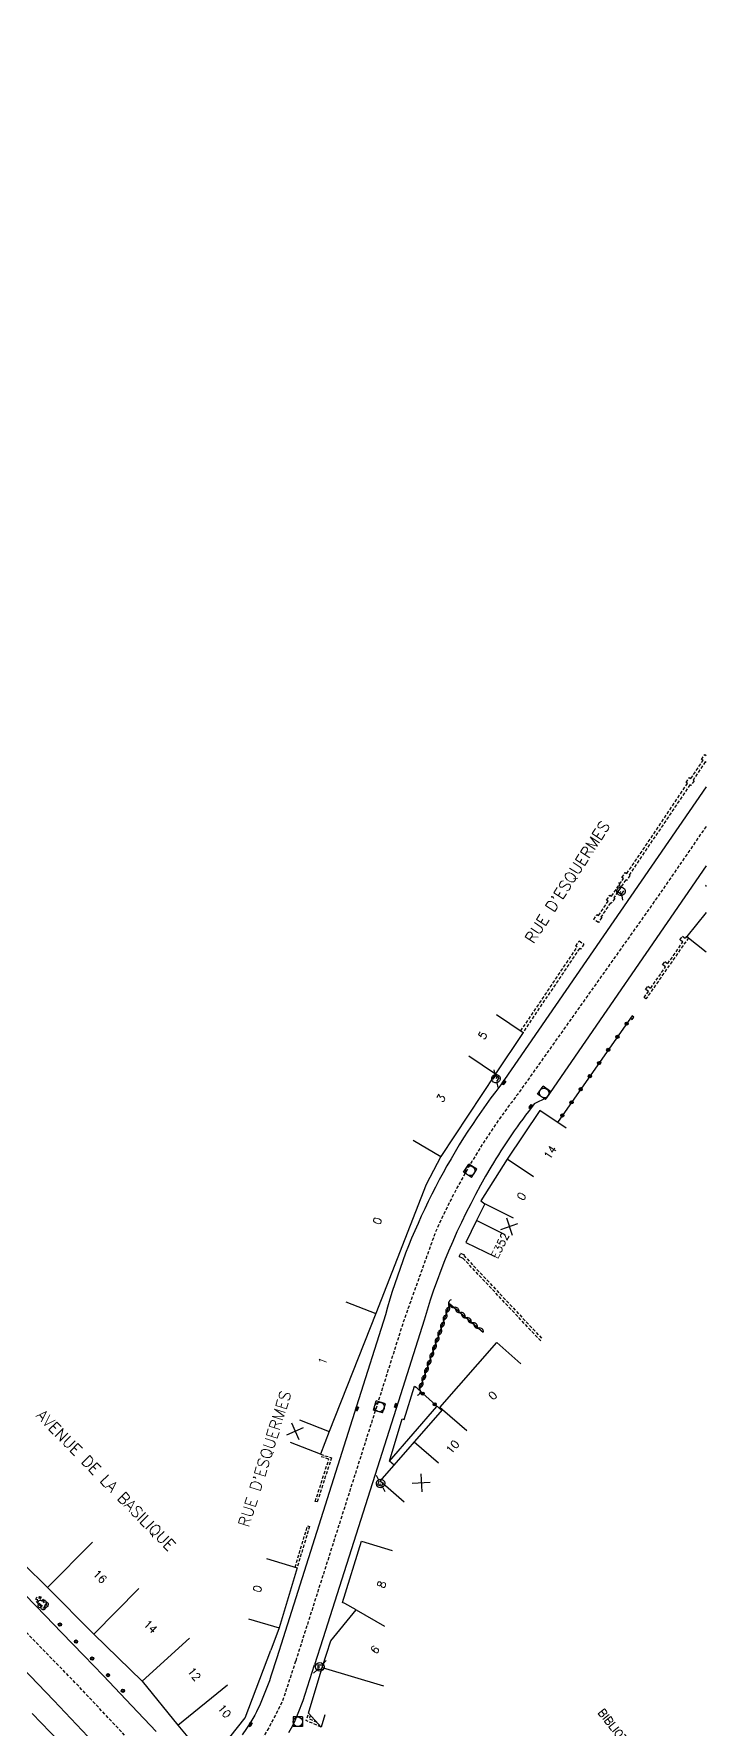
# Model space of a CAD drawing. Header units: millimetres. Extents: x 94999 to 96000, y 132000 to 133001.
# Drawn here: x 95895 to 96000, y 132180.2 to 132445 of the extents above; entities that cross this region are included whole.
import ezdxf
from ezdxf.enums import TextEntityAlignment as Align

# ---------------------------------------------------------------- set-up
doc = ezdxf.new("R2010")
doc.units = ezdxf.units.MM
doc.linetypes.add('DASHED', pattern=[0.75, 0.5, -0.25])
doc.layers.get('0').update_dxf_attribs({"linetype": 'CONTINUOUS'})
for name, color, linetype in [('W0001', 6, 'DASHED'), ('W0008', 7, 'CONTINUOUS'), ('W0100', 7, 'CONTINUOUS'), ('W0112', 1, 'DASHED'), ('W0300', 7, 'CONTINUOUS'), ('W0310', 3, 'CONTINUOUS'), ('W0322', 7, 'CONTINUOUS'), ('W0334', 7, 'CONTINUOUS'), ('W0400', 7, 'CONTINUOUS'), ('W0420', 7, 'CONTINUOUS'), ('W0471', 7, 'CONTINUOUS'), ('W0984', 7, 'CONTINUOUS'), ('W0989', 7, 'CONTINUOUS'), ('W0991', 7, 'CONTINUOUS'), ('W1102', 7, 'CONTINUOUS')]:
    doc.layers.add(name, color=color, linetype=linetype)
doc.styles.get("Standard").update_dxf_attribs({"font": 'romans.shx', "width": 0.85})

# ---------------------------------------------------------------- blocks, each defined once
blk = doc.blocks.new('T420')
for p, q in [((0.75, 0.75), (-0.75, 0.75)), ((-0.75, 0.75), (-0.75, -0.75)), ((0.75, 0.75), (0.75, -0.75)), ((0.75, -0.75), (-0.75, -0.75))]:
    blk.add_line(p, q)
blk.add_ellipse((0, 0), major_axis=(-0.53, 0.53), ratio=1, start_param=3.926991, end_param=10.210176)
blk = doc.blocks.new('T471')
for p, q in [((-0.333334, 0.333334), (-0.333334, -0.333334)), ((-0.333334, 0.333334), (0.333334, 0.333334)), ((-0.333334, 0), (0, 0)), ((0.500001, 0.500001), (1.000002, 1.000002)), ((-0.500001, -0.500001), (-1.000002, -1.000002)), ((-0.333334, -0.333334), (0.333334, -0.333334))]:
    blk.add_line(p, q)
blk.add_ellipse((0, 0), major_axis=(0.471405, 0.471405), ratio=1, start_param=5.4977871438, end_param=11.780972451)
blk = doc.blocks.new('T400')
for p, q in [((-0.15, 0.3), (0.15, 0.3)), ((-0.15, -0.25), (-0.15, 0.3)), ((-0.15, 0.15), (0.15, 0.15)), ((-0.15, 0), (0.15, 0)), ((0.15, 0.3), (0.15, -0.25)), ((-0.15, -0.15), (0.15, -0.15)), ((-0.15, -0.25), (-0.15, -0.3)), ((-0.15, -0.3), (0.15, -0.3)), ((0.15, -0.3), (0.15, -0.25))]:
    blk.add_line(p, q)
blk = doc.blocks.new('t322o')
at = {"color": 0, "linetype": 'Continuous'}
for radius in [0.25, 0.15]:
    blk.add_circle((0, 0), radius, dxfattribs=at)
blk = doc.blocks.new('T300')
for p, q in [((-0.8, 0.51), (-0.86, 0.34)), ((-0.86, 0.34), (-0.86, 0.17)), ((-0.86, 0.17), (-0.74, 0.06)), ((-0.69, 0.63), (-0.8, 0.51)), ((-0.8, -0.06), (-0.74, 0.06)), ((-0.74, 0.06), (-0.69, 0.11)), ((-0.57, 0.69), (-0.69, 0.63)), ((-0.46, 0.69), (-0.57, 0.69)), ((-0.29, 0.63), (-0.46, 0.69)), ((-0.29, 0.63), (-0.17, 0.74)), ((-0.23, 0.57), (-0.29, 0.63)), ((-0.17, 0.74), (-0.06, 0.8)), ((-0.06, 0.8), (0.06, 0.8)), ((0.06, 0.8), (0.23, 0.74)), ((0.23, 0.74), (0.34, 0.63)), ((0.34, 0.63), (0.4, 0.51)), ((0.46, 0.46), (0.34, 0.46)), ((0.4, 0.51), (0.4, 0.46)), ((0.57, 0.4), (0.46, 0.46)), ((0.57, 0.4), (0.69, 0.29)), ((0.69, 0.29), (0.74, 0.17)), ((0.74, 0.06), (0.69, -0.17)), ((0.74, 0.17), (0.74, 0.06)), ((-0.8, -0.17), (-0.8, -0.06)), ((-0.8, -0.23), (-0.8, -0.17)), ((-0.74, -0.34), (-0.8, -0.23)), ((-0.69, -0.4), (-0.74, -0.34)), ((-0.51, -0.46), (-0.69, -0.4)), ((-0.4, -0.46), (-0.51, -0.46)), ((-0.4, -0.46), (-0.34, -0.46)), ((-0.34, -0.46), (-0.34, -0.4)), ((-0.34, -0.51), (-0.34, -0.46)), ((-0.29, -0.63), (-0.34, -0.51)), ((-0.17, -0.74), (-0.29, -0.63)), ((-0.06, -0.8), (-0.17, -0.74)), ((0.06, -0.8), (-0.06, -0.8)), ((0.17, -0.74), (0.06, -0.8)), ((0.23, -0.69), (0.17, -0.74)), ((0.29, -0.46), (0.23, -0.46)), ((0.29, -0.63), (0.23, -0.69)), ((0.46, -0.4), (0.29, -0.46)), ((0.34, -0.51), (0.29, -0.63)), ((0.34, -0.51), (0.34, -0.46)), ((0.57, -0.34), (0.46, -0.4)), ((0.63, -0.29), (0.57, -0.34)), ((0.69, -0.17), (0.63, -0.29))]:
    blk.add_line(p, q)
blk = doc.blocks.new('t310o')
at = {"color": 0, "linetype": 'Continuous'}
for centre, start, end in [((-0.5, 0.38), 216.8699, 323.1304), ((0.5, -0.37), 36.8699, 143.1303)]:
    blk.add_arc(centre, 0.625, start, end, dxfattribs=at)
blk = doc.blocks.new('t991o')
at = {"color": 0, "linetype": 'Continuous'}
for p, q in [((-1, 1), (1, -1)), ((-1, -1), (1, 1))]:
    blk.add_line(p, q, dxfattribs=at)

msp = doc.modelspace()

# ---------------------------------------------------------------- linework, layer by layer
at = {"layer": 'W0001', "flags": 128}
for points in [[(95937.77, 132147.55), (95929.39, 132157.49), (95910.62, 132177.72), (95901.98, 132186.94), (95870.36, 132219.35), (95802.26, 132288.27), (95746.16, 132344.77), (95675.46, 132417.17), (95600.19, 132493.08), (95513.8, 132580.87), (95471.21, 132625.01), (95432, 132665.93), (95397.8, 132701.03), (95367.69, 132733.26), (95355.56, 132744.21), (95331.35, 132763.59), (95326.05, 132775.75), (95311.37, 132792.24), (95305.86, 132796.31), (95287.88, 132814.85)], [(95935.86, 132190.84), (95933.74, 132184.44), (95931.44, 132180.03), (95928.94, 132176.18), (95920.99, 132166.54)]]:
    msp.add_lwpolyline(points, dxfattribs=at)
msp.add_lwpolyline([(96000, 132321.23), (95991.91, 132309.48), (95970.54, 132279.38, 0.062188), (95957.62, 132257.62), (95952.76, 132244.05), (95948.7, 132231.21), (95937.27, 132195.26), (95935.86, 132190.84)], format="xyb", dxfattribs=at)
at = {"layer": 'W0008', "flags": 128}
for points in [[(95672.4, 132411.55), (95696.99, 132386.64), (95700.52, 132386.42), (95701.31, 132385.62), (95701.48, 132382.06), (95723.26, 132359.98), (95726.78, 132359.69), (95727.6, 132358.92), (95727.7, 132355.41), (95754.73, 132328.02), (95758.28, 132327.82), (95759.74, 132326.32), (95759.88, 132322.77), (95762.47, 132320.13), (95776.8, 132305.61), (95778.59, 132306.18), (95790.36, 132294.38), (95805.25, 132279.29), (95842.47, 132241.57), (95867.24, 132216.52), (95876.19, 132207.35), (95888.16, 132195.02), (95898.07, 132184.69), (95908.72, 132173.48)], [(95914.1, 132179.85), (95910.3, 132183.86), (95905.77, 132188.61), (95902.79, 132191.72), (95899.31, 132195.34), (95896.8, 132197.93), (95893.61, 132201.22)], [(95932.92, 132191.4), (95932.01, 132188.54), (95931.76, 132187.81), (95930.96, 132185.68), (95930.32, 132184.13), (95929.75, 132182.92), (95929.48, 132182.41), (95929.2, 132181.92), (95928.7, 132181.13), (95928.19, 132180.36), (95927.49, 132179.37)], [(95934.81, 132179.7), (95935.24, 132180.45), (95935.67, 132181.31), (95936.27, 132182.74), (95937.02, 132184.69), (95937.37, 132185.73), (95938.81, 132190.29)]]:
    msp.add_lwpolyline(points, dxfattribs=at)
at = {"layer": 'W0008'}
for points in [[(96000, 132327.4), (95967.92, 132280.85, 0.098338), (95949.89, 132244.95), (95945.39, 132230.71), (95933.92, 132194.51), (95932.92, 132191.4)], [(96000, 132315.05), (95975.05, 132278.82), (95973.16, 132277.91, 0.032601), (95966.38, 132268.02, 0.062123), (95955.93, 132244.12), (95951.56, 132230.3), (95940.11, 132194.36), (95938.81, 132190.29)]]:
    msp.add_lwpolyline(points, format="xyb", dxfattribs=at)
at = {"layer": 'W0100'}
for points in [[(96000, 132307.8), (95996.98, 132304.06), (96000, 132301.63)], [(95967.25, 132291.83), (95971.41, 132289.04), (95967.09, 132282.6), (95958.57, 132269.67), (95956.28, 132265.28), (95948.39, 132245.15), (95941.13, 132226.72), (95939.73, 132223.17), (95935.08, 132225.01)], [(95978.16, 132274.08), (95974.01, 132276.87), (95968.9, 132269.28), (95964.8, 132262.73), (95965.43, 132262.27), (95964.13, 132259.68), (95962.48, 132256.24), (95966.98, 132254.07)], [(95952.84, 132215.67), (95949.07, 132218.96), (95958.82, 132230.13), (95958.39, 132230.5), (95967.28, 132240.62), (95971.03, 132237.32)], [(95939.99, 132189.86), (95941.35, 132194.05), (95945.34, 132198.86), (95943.57, 132199.87), (95943.21, 132200.04), (95946.16, 132209.61), (95950.94, 132208.13)], [(95931.29, 132206.87), (95936.09, 132205.45), (95933.3, 132196.05), (95931.98, 132192.57)]]:
    msp.add_lwpolyline(points, dxfattribs=at)
at = {"layer": 'W0100', "flags": 128}
for points in [[(95868.22, 132238.02), (95864.58, 132234.6), (95867.52, 132231.48), (95874.86, 132224.23), (95897.08, 132202.36), (95904.36, 132195.09), (95911.9, 132187.71), (95917.45, 132180.86), (95921.36, 132176.16), (95923.21, 132175.96), (95927.98, 132182.02), (95927.98, 132182.02), (95931.98, 132192.57)], [(95940.43, 132182.46), (95939.86, 132180.54), (95937.89, 132182.76), (95939.99, 132189.86)], [(95898.94, 132178.32), (95894.69, 132182.68)]]:
    msp.add_lwpolyline(points, dxfattribs=at)
at = {"layer": 'W0112'}
for points in [[(96000, 132331.2), (95999.87, 132331.29), (95997.97, 132328.47), (95998.12, 132328.37), (95997.61, 132327.61), (95997.46, 132327.71), (95987.96, 132313.62), (95988.1, 132313.54), (95987.58, 132312.77), (95987.45, 132312.86), (95985.58, 132310.09), (95985.72, 132309.99), (95985.18, 132309.21), (95985.05, 132309.3), (95983.55, 132307.08), (95983.69, 132306.99), (95983.18, 132306.22), (95982.44, 132306.71), (95982.95, 132307.48), (95983.2, 132307.31), (95984.7, 132309.54), (95984.45, 132309.71), (95984.98, 132310.49), (95985.23, 132310.32), (95987.1, 132313.09), (95986.84, 132313.27), (95987.36, 132314.03), (95987.62, 132313.86), (95997.11, 132327.95), (95996.87, 132328.11), (95997.39, 132328.87), (95997.62, 132328.71), (95999.52, 132331.52), (95999.28, 132331.69), (95999.78, 132332.44), (96000, 132332.29)], [(95997.25, 132303.84), (95990.6, 132294.29), (95990.31, 132294.49), (95990.98, 132295.45), (95990.53, 132295.77), (95990.89, 132296.28), (95991.34, 132295.96), (95993.66, 132299.3), (95993.21, 132299.62), (95993.56, 132300.11), (95994.01, 132299.8), (95996.37, 132303.18), (95995.92, 132303.5), (95996.31, 132304.07), (95996.77, 132303.76), (95996.98, 132304.06)], [(95971.05, 132289.28), (95979.86, 132302.39), (95979.63, 132302.55), (95980.16, 132303.34), (95980.9, 132302.84), (95980.36, 132302.05), (95980.21, 132302.16), (95971.4, 132289.05)], [(95974.16, 132240.88), (95961.97, 132253.84), (95961.95, 132253.8), (95961.4, 132254.04), (95961.64, 132254.59), (95962.19, 132254.35), (95962.14, 132254.23), (95974.44, 132241.15)], [(95939.73, 132223.17), (95941.47, 132222.64), (95939.24, 132215.72), (95938.94, 132215.82), (95941.06, 132222.43), (95939.64, 132222.86)], [(95935.78, 132205.54), (95937.73, 132212), (95938.04, 132211.91), (95936.09, 132205.45)]]:
    msp.add_lwpolyline(points, dxfattribs=at)
msp.add_lwpolyline([(95988.47, 132291.08), (95988.72, 132291.46), (95988.43, 132291.65), (95988.18, 132291.28)], close=True, dxfattribs=at)
at = {"layer": 'W0112', "flags": 128}
for points in [[(95895.79, 132199.64), (95896.13, 132199.34), (95896.28, 132199.24), (95896.48, 132199.17), (95896.56, 132199.17), (95896.64, 132199.19), (95896.75, 132199.25), (95896.84, 132199.33), (95896.96, 132199.5), (95896.99, 132199.65), (95896.94, 132199.88), (95896.84, 132200.04), (95896.17, 132200.76), (95896.09, 132200.83), (95895.99, 132200.87), (95895.85, 132200.91), (95895.71, 132200.92), (95895.54, 132200.87), (95895.39, 132200.76), (95895.33, 132200.68), (95895.29, 132200.58), (95895.27, 132200.5), (95895.28, 132200.41), (95895.34, 132200.19), (95895.43, 132200.06), (95895.62, 132199.85)], [(95895.93, 132199.77), (95896.26, 132199.49), (95896.36, 132199.42), (95896.52, 132199.37), (95896.56, 132199.37), (95896.7, 132199.47), (95896.78, 132199.59), (95896.79, 132199.64), (95896.75, 132199.81), (95896.69, 132199.91), (95896.03, 132200.62), (95895.93, 132200.68), (95895.72, 132200.72), (95895.62, 132200.69), (95895.54, 132200.63), (95895.48, 132200.52), (95895.47, 132200.45), (95895.53, 132200.27), (95895.58, 132200.19), (95895.77, 132199.98)]]:
    msp.add_lwpolyline(points, close=True, dxfattribs=at)
for points in [[(95939.86, 132180.54), (95937.53, 132181.58), (95937.89, 132182.76)], [(95939.22, 132181.27), (95938.02, 132181.81), (95938.21, 132182.41)]]:
    msp.add_lwpolyline(points, dxfattribs=at)
at = {"layer": 'W0310'}
msp.add_lwpolyline([(95955.26, 132233.36), (95959.97, 132246.67), (95965.19, 132242.26)], dxfattribs=at)
at = {"layer": 'W0322'}
for points in [[(95988.18, 132291.28), (95976.78, 132275)], [(95958.7, 132229.99), (95955.72, 132232.64)]]:
    msp.add_lwpolyline(points, dxfattribs=at)
at = {"layer": 'W0334'}
for points in [[(96000, 132312.06), (95999.92, 132311.96), (96000, 132311.9)], [(95950.51, 132222.12), (95952.53, 132228.69), (95952.82, 132228.59), (95954.45, 132233.79), (95954.72, 132233.64), (95955.72, 132232.64)], [(95951.25, 132221.45), (95950.51, 132222.12), (95957.95, 132230.65)]]:
    msp.add_lwpolyline(points, dxfattribs=at)
at = {"layer": 'W1102'}
for p, q in [((95962.93, 132285.39), (95967.09, 132282.6)), ((95954.25, 132272.21), (95958.57, 132269.67)), ((95973.05, 132266.48), (95968.9, 132269.28)), ((95969.9, 132260.03), (95965.43, 132262.27)), ((95968.61, 132257.44), (95964.13, 132259.68)), ((95943.73, 132246.97), (95948.39, 132245.15)), ((95962.59, 132226.84), (95958.82, 132230.13)), ((95936.48, 132228.55), (95941.13, 132226.72)), ((95958.17, 132221.78), (95954.41, 132225.07)), ((95928.5, 132197.47), (95933.3, 132196.05))]:
    msp.add_line(p, q, dxfattribs=at)
at = {"layer": 'W1102', "flags": 128}
for points in [[(95897.08, 132202.36), (95904.12, 132209.46)], [(95911.38, 132202.21), (95904.36, 132195.09)], [(95945.34, 132198.86), (95949.75, 132196.35)], [(95911.9, 132187.71), (95919.31, 132194.45)], [(95939.99, 132189.86), (95949.58, 132187.03)], [(95917.45, 132180.86), (95925.22, 132187.15)]]:
    msp.add_lwpolyline(points, dxfattribs=at)

# ---------------------------------------------------------------- block references
at = {"layer": 'W0300'}
msp.add_blockref('T300', (95896.44, 132199.66), dxfattribs=at)
at = {"layer": 'W0310'}
for p, rotation in [((95959.43, 132245.15), 70.5419499332206), ((95959.84, 132246.33), 70.5419499332206), ((95960.64, 132246.1), 319.840857752141), ((95961.6, 132245.29), 319.840857752141), ((95958.6, 132242.79), 70.5419499332206), ((95959.01, 132243.97), 70.5419499332206), ((95962.55, 132244.49), 319.840857752141), ((95963.51, 132243.68), 319.840857752141), ((95964.46, 132242.88), 319.840857752141), ((95957.35, 132239.26), 70.5419499332206), ((95957.76, 132240.44), 70.5419499332206), ((95958.18, 132241.61), 70.5419499332206), ((95956.51, 132236.9), 70.5419499332206), ((95956.93, 132238.08), 70.5419499332206), ((95955.68, 132234.54), 70.5419499332206), ((95956.1, 132235.72), 70.5419499332206), ((95955.26, 132233.36), 70.5419499332206)]:
    msp.add_blockref('t310o', p, dxfattribs=dict(at, rotation=rotation))
at = {"layer": 'W0322'}
for p, rotation in [((95987.58, 132290.42), 234.99302107325), ((95986.15, 132288.37), 234.99302107325), ((95984.71, 132286.33), 234.99302107325), ((95983.28, 132284.28), 234.99302107325), ((95980.41, 132280.18), 234.99302107325), ((95981.84, 132282.23), 234.99302107325), ((95978.98, 132278.13), 234.99302107325), ((95977.54, 132276.09), 234.99302107325), ((95955.72, 132232.64), 138.270311542583), ((95957.59, 132230.98), 138.270311542583), ((95899.04, 132196.57), 92.03260951863808), ((95901.56, 132193.92), 92.03260951863808), ((95904.07, 132191.27), 92.03260951863808), ((95906.55, 132188.67), 92.0326095186387), ((95908.88, 132186.24), 92.03260951863808)]:
    msp.add_blockref('t322o', p, dxfattribs=dict(at, rotation=rotation))
at = {"layer": 'W0400'}
for p, rotation in [((95968.39, 132281.24), 325.435259810101), ((95972.62, 132277.47), 322.271169097704), ((95945.43, 132230.29), 342.463822327338), ((95951.53, 132230.75), 162.3174788352094), ((95928.8, 132181), 327.2566112334035)]:
    msp.add_blockref('T400', p, dxfattribs=dict(at, rotation=rotation))
at = {"layer": 'W0420'}
for p, rotation in [((95974.71, 132279.6), 235.4379241476), ((95963.13, 132267.46), 236.610398152463), ((95948.96, 132230.56), 252.463822327338)]:
    msp.add_blockref('T420', p, dxfattribs=dict(at, rotation=rotation))
msp.add_blockref('T420', (95936.21, 132181.39), dxfattribs=at)
at = {"layer": 'W0471'}
for p, rotation in [((95986.69, 132311.09), 55.76469027785978), ((95967.16, 132281.85), 236.164664393924), ((95949.14, 132218.61), 72.8256271014984)]:
    msp.add_blockref('T471', p, dxfattribs=dict(at, rotation=rotation))
msp.add_blockref('T471', (95939.66, 132189.96), dxfattribs=at)
at = {"layer": 'W0991'}
for p, rotation in [((95969.25, 132258.74), 333.4322972224873), ((95935.78, 132226.78), 338.4029157806474), ((95955.5, 132218.73), 318.8741771380384)]:
    msp.add_blockref('t991o', p, dxfattribs=dict(at, rotation=rotation))

# ---------------------------------------------------------------- texts
at = {"layer": 'W0984'}
for s, rotation, p in [('E352', 64.2303, (95967.8, 132255.77)), ('BIBLIOTHEQUE PUBLIQUE', 307.9695, (95989.81, 132175.04))]:
    msp.add_text(s, height=1.25, rotation=rotation, dxfattribs=at).set_placement(p, align=Align.MIDDLE)
at = {"layer": 'W0989'}
for s, rotation, p in [("RUE D'ESQUERMES", 56.9863, (95978.4, 132312.5)), ("RUE D'ESQUERMES", 72.4015, (95931.12, 132222.44)), ('AVENUE DE LA BASILIQUE', 314.4623, (95906.17, 132219.08))]:
    msp.add_text(s, height=1.75, rotation=rotation, dxfattribs=at).set_placement(p, align=Align.MIDDLE)
at = {"layer": 'W0991'}
for s, rotation, p in [('5', 56.1647, (95965.09, 132288.6)), ('3', 56.6104, (95958.59, 132278.79)), ('14', 56.0823, (95975.63, 132270.32)), ('0', 57.9602, (95971.16, 132263.46)), ('0', 68.5937, (95948.64, 132259.62)), ('1', 68.5079, (95940.11, 132237.76)), ('0', 48.7245, (95966.66, 132232.35)), ('10', 48.8742, (95960.38, 132224.31)), ('16', 315.6152, (95905.29, 132204.07)), ('8', 72.8256, (95949.3, 132202.83)), ('0', 73.4621, (95929.9, 132202.17)), ('14', 315.6152, (95913.18, 132196.25)), ('6', 50.3683, (95948.26, 132192.65)), ('12', 308.9871, (95920.02, 132188.83)), ('10', 308.9871, (95924.75, 132183.05))]:
    msp.add_text(s, height=1.25, rotation=rotation, dxfattribs=at).set_placement(p, align=Align.MIDDLE)

doc.saveas('drawing.dxf')
